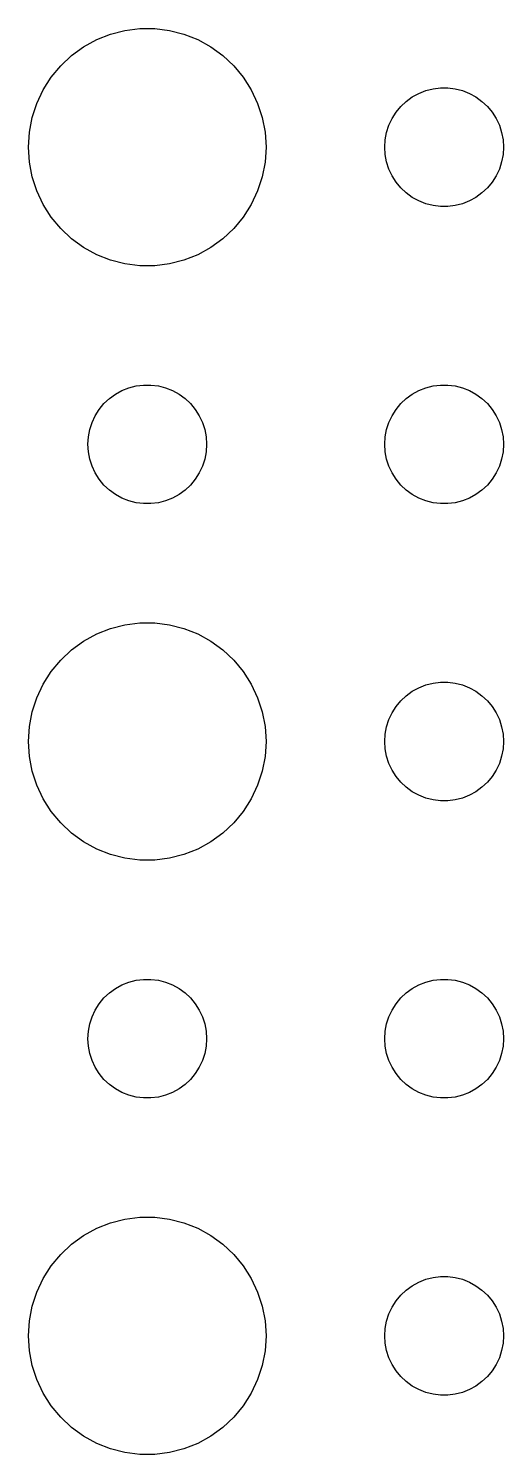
# Model space of a CAD drawing. Header units: metres. Extents: x -142 to 142, y -142 to 142.
# Drawn here: x 72 to 84, y -107.99 to -72.01 of the extents above; entities that cross this region are included whole.
import ezdxf

# ---------------------------------------------------------------- set-up
doc = ezdxf.new("R2010")
doc.units = ezdxf.units.M

msp = doc.modelspace()

# ---------------------------------------------------------------- linework, layer by layer
for p, q in [((73.3925, -72.467), (73.7227, -72.2855)), ((73.7227, -72.2855), (74.073, -72.1468)), ((74.073, -72.1468), (74.4379, -72.0531)), ((74.4379, -72.0531), (74.8116, -72.0059)), ((74.8116, -72.0059), (75.1884, -72.0059)), ((75.1884, -72.0059), (75.5621, -72.0531)), ((75.5621, -72.0531), (75.927, -72.1468)), ((75.927, -72.1468), (76.2773, -72.2855)), ((76.2773, -72.2855), (76.6075, -72.467)), ((72.8131, -72.9464), (73.0877, -72.6885)), ((73.0877, -72.6885), (73.3925, -72.467)), ((76.6075, -72.467), (76.9123, -72.6885)), ((76.9123, -72.6885), (77.1869, -72.9464)), ((72.573, -73.2366), (72.8131, -72.9464)), ((77.1869, -72.9464), (77.427, -73.2366)), ((72.3711, -73.5547), (72.573, -73.2366)), ((77.427, -73.2366), (77.6289, -73.5547)), ((72.2107, -73.8956), (72.3711, -73.5547)), ((77.6289, -73.5547), (77.7893, -73.8956)), ((81.5439, -73.8442), (81.6963, -73.7335)), ((81.6963, -73.7335), (81.8613, -73.6428)), ((81.8613, -73.6428), (82.0365, -73.5734)), ((82.0365, -73.5734), (82.2189, -73.5266)), ((82.2189, -73.5266), (82.4058, -73.503)), ((82.4058, -73.503), (82.5942, -73.503)), ((82.5942, -73.503), (82.7811, -73.5266)), ((82.7811, -73.5266), (82.9635, -73.5734)), ((82.9635, -73.5734), (83.1387, -73.6428)), ((83.1387, -73.6428), (83.3037, -73.7335)), ((83.3037, -73.7335), (83.4561, -73.8442)), ((72.0943, -74.2539), (72.2107, -73.8956)), ((77.7893, -73.8956), (77.9057, -74.2539)), ((81.1855, -74.2774), (81.2865, -74.1183)), ((81.2865, -74.1183), (81.4065, -73.9732)), ((81.4065, -73.9732), (81.5439, -73.8442)), ((83.4561, -73.8442), (83.5934, -73.9732)), ((83.5934, -73.9732), (83.7135, -74.1183)), ((83.7135, -74.1183), (83.8145, -74.2774)), ((72.0237, -74.624), (72.0943, -74.2539)), ((77.9057, -74.2539), (77.9763, -74.624)), ((81.0471, -74.627), (81.1053, -74.4478)), ((81.1053, -74.4478), (81.1855, -74.2774)), ((83.8145, -74.2774), (83.8947, -74.4478)), ((83.8947, -74.4478), (83.9529, -74.627)), ((72, -75), (72.0237, -74.624)), ((77.9763, -74.624), (78, -75)), ((81, -75), (81.0118, -74.812)), ((81.0118, -74.812), (81.0471, -74.627)), ((83.9529, -74.627), (83.9882, -74.812)), ((83.9882, -74.812), (84, -75)), ((72.0237, -75.376), (72, -75)), ((78, -75), (77.9763, -75.376)), ((81.0118, -75.188), (81, -75)), ((81.0471, -75.373), (81.0118, -75.188)), ((83.9882, -75.188), (83.9529, -75.373)), ((84, -75), (83.9882, -75.188)), ((72.0943, -75.7461), (72.0237, -75.376)), ((77.9763, -75.376), (77.9057, -75.7461)), ((81.1053, -75.5522), (81.0471, -75.373)), ((81.1855, -75.7226), (81.1053, -75.5522)), ((83.8947, -75.5522), (83.8145, -75.7226)), ((83.9529, -75.373), (83.8947, -75.5522)), ((72.2107, -76.1044), (72.0943, -75.7461)), ((77.9057, -75.7461), (77.7893, -76.1044)), ((81.2865, -75.8817), (81.1855, -75.7226)), ((81.4065, -76.0268), (81.2865, -75.8817)), ((83.7135, -75.8817), (83.5934, -76.0268)), ((83.8145, -75.7226), (83.7135, -75.8817)), ((72.3711, -76.4453), (72.2107, -76.1044)), ((77.7893, -76.1044), (77.6289, -76.4453)), ((81.5439, -76.1558), (81.4065, -76.0268)), ((81.6963, -76.2665), (81.5439, -76.1558)), ((81.8613, -76.3572), (81.6963, -76.2665)), ((83.3037, -76.2665), (83.1387, -76.3572)), ((83.4561, -76.1558), (83.3037, -76.2665)), ((83.5934, -76.0268), (83.4561, -76.1558)), ((72.573, -76.7634), (72.3711, -76.4453)), ((77.6289, -76.4453), (77.427, -76.7634)), ((82.0365, -76.4266), (81.8613, -76.3572)), ((82.2189, -76.4734), (82.0365, -76.4266)), ((82.4058, -76.497), (82.2189, -76.4734)), ((82.5942, -76.497), (82.4058, -76.497)), ((82.7811, -76.4734), (82.5942, -76.497)), ((82.9635, -76.4266), (82.7811, -76.4734)), ((83.1387, -76.3572), (82.9635, -76.4266)), ((72.8131, -77.0536), (72.573, -76.7634)), ((77.427, -76.7634), (77.1869, -77.0536)), ((73.0877, -77.3115), (72.8131, -77.0536)), ((73.3925, -77.533), (73.0877, -77.3115)), ((76.9123, -77.3115), (76.6075, -77.533)), ((77.1869, -77.0536), (76.9123, -77.3115)), ((73.7227, -77.7145), (73.3925, -77.533)), ((74.073, -77.8532), (73.7227, -77.7145)), ((76.2773, -77.7145), (75.927, -77.8532)), ((76.6075, -77.533), (76.2773, -77.7145)), ((74.4379, -77.9469), (74.073, -77.8532)), ((74.8116, -77.9941), (74.4379, -77.9469)), ((75.1884, -77.9941), (74.8116, -77.9941)), ((75.5621, -77.9469), (75.1884, -77.9941)), ((75.927, -77.8532), (75.5621, -77.9469)), ((74.0439, -81.3442), (74.1963, -81.2335)), ((74.1963, -81.2335), (74.3613, -81.1428)), ((74.3613, -81.1428), (74.5365, -81.0734)), ((74.5365, -81.0734), (74.7189, -81.0266)), ((74.7189, -81.0266), (74.9058, -81.003)), ((74.9058, -81.003), (75.0942, -81.003)), ((75.0942, -81.003), (75.2811, -81.0266)), ((75.2811, -81.0266), (75.4635, -81.0734)), ((75.4635, -81.0734), (75.6387, -81.1428)), ((75.6387, -81.1428), (75.8037, -81.2335)), ((75.8037, -81.2335), (75.9561, -81.3442)), ((81.5439, -81.3442), (81.6963, -81.2335)), ((81.6963, -81.2335), (81.8613, -81.1428)), ((81.8613, -81.1428), (82.0365, -81.0734)), ((82.0365, -81.0734), (82.2189, -81.0266)), ((82.2189, -81.0266), (82.4058, -81.003)), ((82.4058, -81.003), (82.5942, -81.003)), ((82.5942, -81.003), (82.7811, -81.0266)), ((82.7811, -81.0266), (82.9635, -81.0734)), ((82.9635, -81.0734), (83.1387, -81.1428)), ((83.1387, -81.1428), (83.3037, -81.2335)), ((83.3037, -81.2335), (83.4561, -81.3442)), ((73.6855, -81.7774), (73.7865, -81.6183)), ((73.7865, -81.6183), (73.9065, -81.4732)), ((73.9065, -81.4732), (74.0439, -81.3442)), ((75.9561, -81.3442), (76.0934, -81.4732)), ((76.0934, -81.4732), (76.2135, -81.6183)), ((76.2135, -81.6183), (76.3145, -81.7774)), ((81.1855, -81.7774), (81.2865, -81.6183)), ((81.2865, -81.6183), (81.4065, -81.4732)), ((81.4065, -81.4732), (81.5439, -81.3442)), ((83.4561, -81.3442), (83.5934, -81.4732)), ((83.5934, -81.4732), (83.7135, -81.6183)), ((83.7135, -81.6183), (83.8145, -81.7774)), ((73.5471, -82.127), (73.6053, -81.9478)), ((73.6053, -81.9478), (73.6855, -81.7774)), ((76.3145, -81.7774), (76.3947, -81.9478)), ((76.3947, -81.9478), (76.4529, -82.127)), ((81.0471, -82.127), (81.1053, -81.9478)), ((81.1053, -81.9478), (81.1855, -81.7774)), ((83.8145, -81.7774), (83.8947, -81.9478)), ((83.8947, -81.9478), (83.9529, -82.127)), ((73.5, -82.5), (73.5118, -82.312)), ((73.5118, -82.312), (73.5471, -82.127)), ((76.4529, -82.127), (76.4882, -82.312)), ((76.4882, -82.312), (76.5, -82.5)), ((81, -82.5), (81.0118, -82.312)), ((81.0118, -82.312), (81.0471, -82.127)), ((83.9529, -82.127), (83.9882, -82.312)), ((83.9882, -82.312), (84, -82.5)), ((73.5118, -82.688), (73.5, -82.5)), ((73.5471, -82.873), (73.5118, -82.688)), ((76.4882, -82.688), (76.4529, -82.873)), ((76.5, -82.5), (76.4882, -82.688)), ((81.0118, -82.688), (81, -82.5)), ((81.0471, -82.873), (81.0118, -82.688)), ((83.9882, -82.688), (83.9529, -82.873)), ((84, -82.5), (83.9882, -82.688)), ((73.6053, -83.0522), (73.5471, -82.873)), ((73.6855, -83.2226), (73.6053, -83.0522)), ((76.3947, -83.0522), (76.3145, -83.2226)), ((76.4529, -82.873), (76.3947, -83.0522)), ((81.1053, -83.0522), (81.0471, -82.873)), ((81.1855, -83.2226), (81.1053, -83.0522)), ((83.8947, -83.0522), (83.8145, -83.2226)), ((83.9529, -82.873), (83.8947, -83.0522)), ((73.7865, -83.3817), (73.6855, -83.2226)), ((73.9065, -83.5268), (73.7865, -83.3817)), ((76.2135, -83.3817), (76.0934, -83.5268)), ((76.3145, -83.2226), (76.2135, -83.3817)), ((81.2865, -83.3817), (81.1855, -83.2226)), ((81.4065, -83.5268), (81.2865, -83.3817)), ((83.7135, -83.3817), (83.5934, -83.5268)), ((83.8145, -83.2226), (83.7135, -83.3817)), ((74.0439, -83.6558), (73.9065, -83.5268)), ((74.1963, -83.7665), (74.0439, -83.6558)), ((74.3613, -83.8572), (74.1963, -83.7665)), ((75.8037, -83.7665), (75.6387, -83.8572)), ((75.9561, -83.6558), (75.8037, -83.7665)), ((76.0934, -83.5268), (75.9561, -83.6558)), ((81.5439, -83.6558), (81.4065, -83.5268)), ((81.6963, -83.7665), (81.5439, -83.6558)), ((81.8613, -83.8572), (81.6963, -83.7665)), ((83.3037, -83.7665), (83.1387, -83.8572)), ((83.4561, -83.6558), (83.3037, -83.7665)), ((83.5934, -83.5268), (83.4561, -83.6558)), ((74.5365, -83.9266), (74.3613, -83.8572)), ((74.7189, -83.9734), (74.5365, -83.9266)), ((74.9058, -83.997), (74.7189, -83.9734)), ((75.0942, -83.997), (74.9058, -83.997)), ((75.2811, -83.9734), (75.0942, -83.997)), ((75.4635, -83.9266), (75.2811, -83.9734)), ((75.6387, -83.8572), (75.4635, -83.9266)), ((82.0365, -83.9266), (81.8613, -83.8572)), ((82.2189, -83.9734), (82.0365, -83.9266)), ((82.4058, -83.997), (82.2189, -83.9734)), ((82.5942, -83.997), (82.4058, -83.997)), ((82.7811, -83.9734), (82.5942, -83.997)), ((82.9635, -83.9266), (82.7811, -83.9734)), ((83.1387, -83.8572), (82.9635, -83.9266)), ((74.073, -87.1468), (74.4379, -87.0531)), ((74.4379, -87.0531), (74.8116, -87.0059)), ((74.8116, -87.0059), (75.1884, -87.0059)), ((75.1884, -87.0059), (75.5621, -87.0531)), ((75.5621, -87.0531), (75.927, -87.1468)), ((73.3925, -87.467), (73.7227, -87.2855)), ((73.7227, -87.2855), (74.073, -87.1468)), ((75.927, -87.1468), (76.2773, -87.2855)), ((76.2773, -87.2855), (76.6075, -87.467)), ((72.8131, -87.9464), (73.0877, -87.6885)), ((73.0877, -87.6885), (73.3925, -87.467)), ((76.6075, -87.467), (76.9123, -87.6885)), ((76.9123, -87.6885), (77.1869, -87.9464)), ((72.573, -88.2366), (72.8131, -87.9464)), ((77.1869, -87.9464), (77.427, -88.2366)), ((72.3711, -88.5547), (72.573, -88.2366)), ((77.427, -88.2366), (77.6289, -88.5547)), ((82.0365, -88.5734), (82.2189, -88.5266)), ((82.2189, -88.5266), (82.4058, -88.503)), ((82.4058, -88.503), (82.5942, -88.503)), ((82.5942, -88.503), (82.7811, -88.5266)), ((82.7811, -88.5266), (82.9635, -88.5734)), ((72.2107, -88.8956), (72.3711, -88.5547)), ((77.6289, -88.5547), (77.7893, -88.8956)), ((81.4065, -88.9732), (81.5439, -88.8442)), ((81.5439, -88.8442), (81.6963, -88.7335)), ((81.6963, -88.7335), (81.8613, -88.6428)), ((81.8613, -88.6428), (82.0365, -88.5734)), ((82.9635, -88.5734), (83.1387, -88.6428)), ((83.1387, -88.6428), (83.3037, -88.7335)), ((83.3037, -88.7335), (83.4561, -88.8442)), ((83.4561, -88.8442), (83.5934, -88.9732)), ((72.0943, -89.2539), (72.2107, -88.8956)), ((77.7893, -88.8956), (77.9057, -89.2539)), ((81.1855, -89.2774), (81.2865, -89.1183)), ((81.2865, -89.1183), (81.4065, -88.9732)), ((83.5934, -88.9732), (83.7135, -89.1183)), ((83.7135, -89.1183), (83.8145, -89.2774)), ((72.0237, -89.624), (72.0943, -89.2539)), ((77.9057, -89.2539), (77.9763, -89.624)), ((81.0471, -89.627), (81.1053, -89.4478)), ((81.1053, -89.4478), (81.1855, -89.2774)), ((83.8145, -89.2774), (83.8947, -89.4478)), ((83.8947, -89.4478), (83.9529, -89.627)), ((72, -90), (72.0237, -89.624)), ((77.9763, -89.624), (78, -90)), ((81, -90), (81.0118, -89.812)), ((81.0118, -89.812), (81.0471, -89.627)), ((83.9529, -89.627), (83.9882, -89.812)), ((83.9882, -89.812), (84, -90)), ((72.0237, -90.376), (72, -90)), ((78, -90), (77.9763, -90.376)), ((81.0118, -90.188), (81, -90)), ((81.0471, -90.373), (81.0118, -90.188)), ((83.9882, -90.188), (83.9529, -90.373)), ((84, -90), (83.9882, -90.188)), ((72.0943, -90.7461), (72.0237, -90.376)), ((77.9763, -90.376), (77.9057, -90.7461)), ((81.1053, -90.5522), (81.0471, -90.373)), ((81.1855, -90.7226), (81.1053, -90.5522)), ((83.8947, -90.5522), (83.8145, -90.7226)), ((83.9529, -90.373), (83.8947, -90.5522)), ((72.2107, -91.1044), (72.0943, -90.7461)), ((77.9057, -90.7461), (77.7893, -91.1044)), ((81.2865, -90.8817), (81.1855, -90.7226)), ((81.4065, -91.0268), (81.2865, -90.8817)), ((81.5439, -91.1558), (81.4065, -91.0268)), ((83.5934, -91.0268), (83.4561, -91.1558)), ((83.7135, -90.8817), (83.5934, -91.0268)), ((83.8145, -90.7226), (83.7135, -90.8817)), ((72.3711, -91.4453), (72.2107, -91.1044)), ((77.7893, -91.1044), (77.6289, -91.4453)), ((81.6963, -91.2665), (81.5439, -91.1558)), ((81.8613, -91.3572), (81.6963, -91.2665)), ((82.0365, -91.4266), (81.8613, -91.3572)), ((83.1387, -91.3572), (82.9635, -91.4266)), ((83.3037, -91.2665), (83.1387, -91.3572)), ((83.4561, -91.1558), (83.3037, -91.2665)), ((72.573, -91.7634), (72.3711, -91.4453)), ((72.8131, -92.0536), (72.573, -91.7634)), ((77.427, -91.7634), (77.1869, -92.0536)), ((77.6289, -91.4453), (77.427, -91.7634)), ((82.2189, -91.4734), (82.0365, -91.4266)), ((82.4058, -91.497), (82.2189, -91.4734)), ((82.5942, -91.497), (82.4058, -91.497)), ((82.7811, -91.4734), (82.5942, -91.497)), ((82.9635, -91.4266), (82.7811, -91.4734)), ((73.0877, -92.3115), (72.8131, -92.0536)), ((77.1869, -92.0536), (76.9123, -92.3115)), ((73.3925, -92.533), (73.0877, -92.3115)), ((76.9123, -92.3115), (76.6075, -92.533)), ((73.7227, -92.7145), (73.3925, -92.533)), ((74.073, -92.8532), (73.7227, -92.7145)), ((76.2773, -92.7145), (75.927, -92.8532)), ((76.6075, -92.533), (76.2773, -92.7145)), ((74.4379, -92.9469), (74.073, -92.8532)), ((74.8116, -92.9941), (74.4379, -92.9469)), ((75.1884, -92.9941), (74.8116, -92.9941)), ((75.5621, -92.9469), (75.1884, -92.9941)), ((75.927, -92.8532), (75.5621, -92.9469)), ((74.3613, -96.1428), (74.5365, -96.0734)), ((74.5365, -96.0734), (74.7189, -96.0266)), ((74.7189, -96.0266), (74.9058, -96.003)), ((74.9058, -96.003), (75.0942, -96.003)), ((75.0942, -96.003), (75.2811, -96.0266)), ((75.2811, -96.0266), (75.4635, -96.0734)), ((75.4635, -96.0734), (75.6387, -96.1428)), ((81.8613, -96.1428), (82.0365, -96.0734)), ((82.0365, -96.0734), (82.2189, -96.0266)), ((82.2189, -96.0266), (82.4058, -96.003)), ((82.4058, -96.003), (82.5942, -96.003)), ((82.5942, -96.003), (82.7811, -96.0266)), ((82.7811, -96.0266), (82.9635, -96.0734)), ((82.9635, -96.0734), (83.1387, -96.1428)), ((73.9065, -96.4732), (74.0439, -96.3442)), ((74.0439, -96.3442), (74.1963, -96.2335)), ((74.1963, -96.2335), (74.3613, -96.1428)), ((75.6387, -96.1428), (75.8037, -96.2335)), ((75.8037, -96.2335), (75.9561, -96.3442)), ((75.9561, -96.3442), (76.0934, -96.4732)), ((81.4065, -96.4732), (81.5439, -96.3442)), ((81.5439, -96.3442), (81.6963, -96.2335)), ((81.6963, -96.2335), (81.8613, -96.1428)), ((83.1387, -96.1428), (83.3037, -96.2335)), ((83.3037, -96.2335), (83.4561, -96.3442)), ((83.4561, -96.3442), (83.5934, -96.4732)), ((73.6053, -96.9478), (73.6855, -96.7774)), ((73.6855, -96.7774), (73.7865, -96.6183)), ((73.7865, -96.6183), (73.9065, -96.4732)), ((76.0934, -96.4732), (76.2135, -96.6183)), ((76.2135, -96.6183), (76.3145, -96.7774)), ((76.3145, -96.7774), (76.3947, -96.9478)), ((81.1053, -96.9478), (81.1855, -96.7774)), ((81.1855, -96.7774), (81.2865, -96.6183)), ((81.2865, -96.6183), (81.4065, -96.4732)), ((83.5934, -96.4732), (83.7135, -96.6183)), ((83.7135, -96.6183), (83.8145, -96.7774)), ((83.8145, -96.7774), (83.8947, -96.9478)), ((73.5118, -97.312), (73.5471, -97.127)), ((73.5471, -97.127), (73.6053, -96.9478)), ((76.3947, -96.9478), (76.4529, -97.127)), ((76.4529, -97.127), (76.4882, -97.312)), ((81.0118, -97.312), (81.0471, -97.127)), ((81.0471, -97.127), (81.1053, -96.9478)), ((83.8947, -96.9478), (83.9529, -97.127)), ((83.9529, -97.127), (83.9882, -97.312)), ((73.5, -97.5), (73.5118, -97.312)), ((73.5118, -97.688), (73.5, -97.5)), ((76.4882, -97.312), (76.5, -97.5)), ((76.5, -97.5), (76.4882, -97.688)), ((81, -97.5), (81.0118, -97.312)), ((81.0118, -97.688), (81, -97.5)), ((83.9882, -97.312), (84, -97.5)), ((84, -97.5), (83.9882, -97.688)), ((73.5471, -97.873), (73.5118, -97.688)), ((73.6053, -98.0522), (73.5471, -97.873)), ((76.4529, -97.873), (76.3947, -98.0522)), ((76.4882, -97.688), (76.4529, -97.873)), ((81.0471, -97.873), (81.0118, -97.688)), ((81.1053, -98.0522), (81.0471, -97.873)), ((83.9529, -97.873), (83.8947, -98.0522)), ((83.9882, -97.688), (83.9529, -97.873)), ((73.6855, -98.2226), (73.6053, -98.0522)), ((73.7865, -98.3817), (73.6855, -98.2226)), ((76.3145, -98.2226), (76.2135, -98.3817)), ((76.3947, -98.0522), (76.3145, -98.2226)), ((81.1855, -98.2226), (81.1053, -98.0522)), ((81.2865, -98.3817), (81.1855, -98.2226)), ((83.8145, -98.2226), (83.7135, -98.3817)), ((83.8947, -98.0522), (83.8145, -98.2226)), ((73.9065, -98.5268), (73.7865, -98.3817)), ((74.0439, -98.6558), (73.9065, -98.5268)), ((76.0934, -98.5268), (75.9561, -98.6558)), ((76.2135, -98.3817), (76.0934, -98.5268)), ((81.4065, -98.5268), (81.2865, -98.3817)), ((81.5439, -98.6558), (81.4065, -98.5268)), ((83.5934, -98.5268), (83.4561, -98.6558)), ((83.7135, -98.3817), (83.5934, -98.5268)), ((74.1963, -98.7665), (74.0439, -98.6558)), ((74.3613, -98.8572), (74.1963, -98.7665)), ((74.5365, -98.9266), (74.3613, -98.8572)), ((74.7189, -98.9734), (74.5365, -98.9266)), ((75.4635, -98.9266), (75.2811, -98.9734)), ((75.6387, -98.8572), (75.4635, -98.9266)), ((75.8037, -98.7665), (75.6387, -98.8572)), ((75.9561, -98.6558), (75.8037, -98.7665)), ((81.6963, -98.7665), (81.5439, -98.6558)), ((81.8613, -98.8572), (81.6963, -98.7665)), ((82.0365, -98.9266), (81.8613, -98.8572)), ((82.2189, -98.9734), (82.0365, -98.9266)), ((82.9635, -98.9266), (82.7811, -98.9734)), ((83.1387, -98.8572), (82.9635, -98.9266)), ((83.3037, -98.7665), (83.1387, -98.8572)), ((83.4561, -98.6558), (83.3037, -98.7665)), ((74.9058, -98.997), (74.7189, -98.9734)), ((75.0942, -98.997), (74.9058, -98.997)), ((75.2811, -98.9734), (75.0942, -98.997)), ((82.4058, -98.997), (82.2189, -98.9734)), ((82.5942, -98.997), (82.4058, -98.997)), ((82.7811, -98.9734), (82.5942, -98.997)), ((73.7227, -102.286), (74.073, -102.147)), ((74.073, -102.147), (74.4379, -102.053)), ((74.4379, -102.053), (74.8116, -102.006)), ((74.8116, -102.006), (75.1884, -102.006)), ((75.1884, -102.006), (75.5621, -102.053)), ((75.5621, -102.053), (75.927, -102.147)), ((75.927, -102.147), (76.2773, -102.286)), ((73.0877, -102.688), (73.3925, -102.467)), ((73.3925, -102.467), (73.7227, -102.286)), ((76.2773, -102.286), (76.6075, -102.467)), ((76.6075, -102.467), (76.9123, -102.688)), ((72.8131, -102.946), (73.0877, -102.688)), ((76.9123, -102.688), (77.1869, -102.946)), ((72.3711, -103.555), (72.573, -103.237)), ((72.573, -103.237), (72.8131, -102.946)), ((77.1869, -102.946), (77.427, -103.237)), ((77.427, -103.237), (77.6289, -103.555)), ((72.2107, -103.896), (72.3711, -103.555)), ((77.6289, -103.555), (77.7893, -103.896)), ((81.6963, -103.734), (81.8613, -103.643)), ((81.8613, -103.643), (82.0365, -103.573)), ((82.0365, -103.573), (82.2189, -103.527)), ((82.2189, -103.527), (82.4058, -103.503)), ((82.4058, -103.503), (82.5942, -103.503)), ((82.5942, -103.503), (82.7811, -103.527)), ((82.7811, -103.527), (82.9635, -103.573)), ((82.9635, -103.573), (83.1387, -103.643)), ((83.1387, -103.643), (83.3037, -103.734)), ((72.0943, -104.254), (72.2107, -103.896)), ((77.7893, -103.896), (77.9057, -104.254)), ((81.2865, -104.118), (81.4065, -103.973)), ((81.4065, -103.973), (81.5439, -103.844)), ((81.5439, -103.844), (81.6963, -103.734)), ((83.3037, -103.734), (83.4561, -103.844)), ((83.4561, -103.844), (83.5934, -103.973)), ((83.5934, -103.973), (83.7135, -104.118)), ((72.0237, -104.624), (72.0943, -104.254)), ((77.9057, -104.254), (77.9763, -104.624)), ((81.1053, -104.448), (81.1855, -104.277)), ((81.1855, -104.277), (81.2865, -104.118)), ((83.7135, -104.118), (83.8145, -104.277)), ((83.8145, -104.277), (83.8947, -104.448)), ((72, -105), (72.0237, -104.624)), ((77.9763, -104.624), (78, -105)), ((81.0118, -104.812), (81.0471, -104.627)), ((81.0471, -104.627), (81.1053, -104.448)), ((83.8947, -104.448), (83.9529, -104.627)), ((83.9529, -104.627), (83.9882, -104.812)), ((72.0237, -105.376), (72, -105)), ((78, -105), (77.9763, -105.376)), ((81, -105), (81.0118, -104.812)), ((81.0118, -105.188), (81, -105)), ((83.9882, -104.812), (84, -105)), ((84, -105), (83.9882, -105.188)), ((72.0943, -105.746), (72.0237, -105.376)), ((77.9763, -105.376), (77.9057, -105.746)), ((81.0471, -105.373), (81.0118, -105.188)), ((81.1053, -105.552), (81.0471, -105.373)), ((83.9529, -105.373), (83.8947, -105.552)), ((83.9882, -105.188), (83.9529, -105.373)), ((72.2107, -106.104), (72.0943, -105.746)), ((77.9057, -105.746), (77.7893, -106.104)), ((81.1855, -105.723), (81.1053, -105.552)), ((81.2865, -105.882), (81.1855, -105.723)), ((83.8145, -105.723), (83.7135, -105.882)), ((83.8947, -105.552), (83.8145, -105.723)), ((72.3711, -106.445), (72.2107, -106.104)), ((77.7893, -106.104), (77.6289, -106.445)), ((81.4065, -106.027), (81.2865, -105.882)), ((81.5439, -106.156), (81.4065, -106.027)), ((81.6963, -106.266), (81.5439, -106.156)), ((83.4561, -106.156), (83.3037, -106.266)), ((83.5934, -106.027), (83.4561, -106.156)), ((83.7135, -105.882), (83.5934, -106.027)), ((72.573, -106.763), (72.3711, -106.445)), ((77.6289, -106.445), (77.427, -106.763)), ((81.8613, -106.357), (81.6963, -106.266)), ((82.0365, -106.427), (81.8613, -106.357)), ((82.2189, -106.473), (82.0365, -106.427)), ((82.4058, -106.497), (82.2189, -106.473)), ((82.5942, -106.497), (82.4058, -106.497)), ((82.7811, -106.473), (82.5942, -106.497)), ((82.9635, -106.427), (82.7811, -106.473)), ((83.1387, -106.357), (82.9635, -106.427)), ((83.3037, -106.266), (83.1387, -106.357)), ((72.8131, -107.054), (72.573, -106.763)), ((77.427, -106.763), (77.1869, -107.054)), ((73.0877, -107.312), (72.8131, -107.054)), ((77.1869, -107.054), (76.9123, -107.312)), ((73.3925, -107.533), (73.0877, -107.312)), ((73.7227, -107.714), (73.3925, -107.533)), ((76.6075, -107.533), (76.2773, -107.714)), ((76.9123, -107.312), (76.6075, -107.533)), ((74.073, -107.853), (73.7227, -107.714)), ((74.4379, -107.947), (74.073, -107.853)), ((74.8116, -107.994), (74.4379, -107.947)), ((75.5621, -107.947), (75.1884, -107.994)), ((75.927, -107.853), (75.5621, -107.947)), ((76.2773, -107.714), (75.927, -107.853)), ((75.1884, -107.994), (74.8116, -107.994))]:
    msp.add_line(p, q)

doc.saveas('drawing.dxf')
